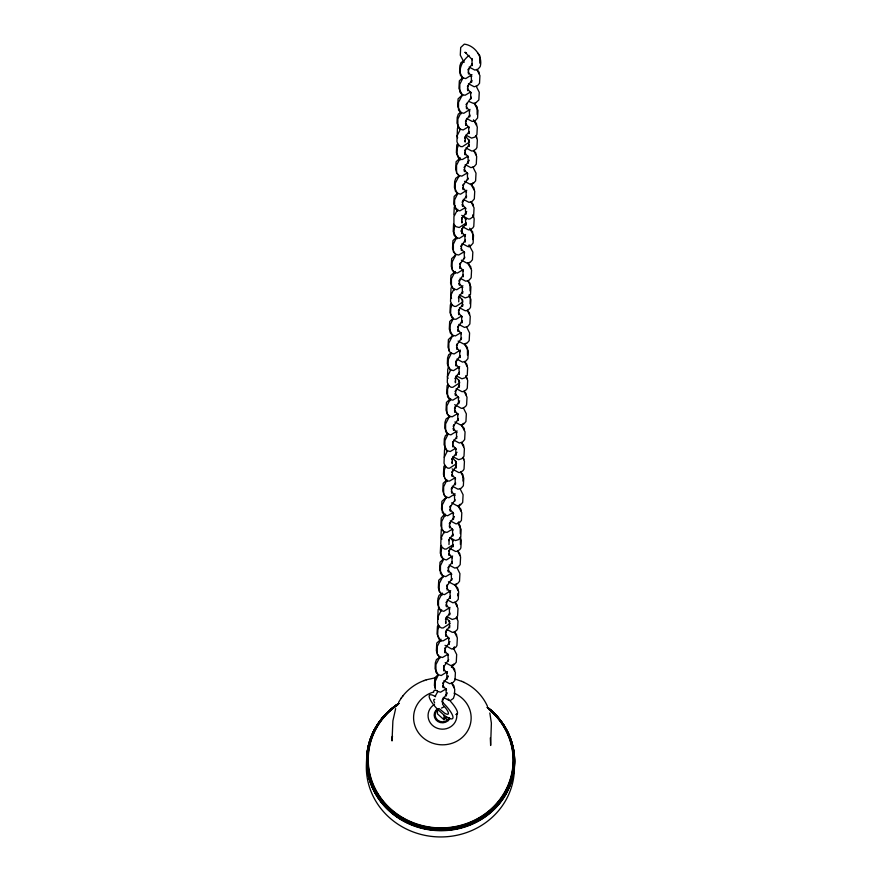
<?xml version="1.0" encoding="UTF-8"?>
<svg xmlns="http://www.w3.org/2000/svg" width="881" height="881" viewBox="0 0 881 881"><rect width="100%" height="100%" fill="white"/><g stroke="black" fill="none" stroke-linecap="round" stroke-linejoin="round"><path stroke-width="1.32" d="M453.869 214.964L454.266 207.288L455.202 205.802M435.599 696.739A16.453 4.262 45.5 0 0 429.168 696.552A16.453 4.262 45.5 0 0 436.712 708.423L437.582 709.326L437.405 713.819L443.958 719.7L446.678 717.024M442.559 704.315L442.78 698.875L442.218 700.439L447.361 692.929M447.152 590.094L447.361 584.643L446.81 586.206L451.953 578.707M448.98 544.546L449.2 539.095L448.638 540.659L452.933 534.084M456.81 349.416L457.03 343.975L456.479 345.528L461.611 338.029M458.726 301.864L458.946 296.423L458.384 297.987L462.679 291.413M466.478 108.748L466.699 103.308L466.137 104.861L471.28 97.362M451.59 493.173L451.81 487.733L451.248 489.285L455.554 482.722M461.336 250.501L461.556 245.05L460.994 246.614L465.3 240.05M468.428 74.048L468.648 68.608L468.086 70.161L472.381 63.597M443.958 719.7L444.134 715.218L437.582 709.326M456.688 438.584L456.347 431.514L456.876 432.725L453.241 428.265M448.297 661.224L447.955 654.154L448.484 655.365L444.85 650.905M449.64 627.878L449.288 620.819L449.828 622.019L446.182 617.57M454.717 501.443L454.365 494.373L454.904 495.585L451.259 491.124M464.463 258.772L464.111 251.702L464.65 252.913L461.005 248.453M457.801 595.853L457.9 593.497M460.3 533.633L460.289 525.979L458.307 523.589M467.47 355.186L467.459 347.521L465.476 345.132M470.047 290.961L470.036 283.297L468.053 280.918M477.139 114.519L477.128 106.854L475.145 104.465M460.422 544.491L460.411 536.826M462.966 481.092L462.91 474.606L460.917 472.216M470.08 303.813L470.322 297.899L469.066 294.695M472.668 239.599L472.656 231.934L470.663 229.545M479.749 63.146L479.738 55.481L477.755 53.091M453.594 223.961L453.197 231.637L457.041 238.828M472.381 63.884L472.216 65.646L471.875 58.587L472.403 59.787L465.245 52.408L466.39 52.937L464.882 52.309M471.709 80.556L471.544 82.318L471.203 75.259L471.742 76.46L468.097 72.011M471.038 97.229L470.872 98.991L470.531 91.921L471.071 93.133L467.426 88.673M469.76 115.257L469.606 117.019L469.254 109.949L469.793 111.16L466.148 106.7M469.099 131.93L468.934 133.692L468.593 126.622L469.121 127.833L465.487 123.373M469.133 144.77L468.967 146.532L468.626 139.473L469.155 140.674L465.52 136.225L469.099 131.632M468.461 161.443L468.296 163.205L467.954 156.146L468.494 157.347L464.849 152.898M467.789 178.116L467.624 179.878L467.282 172.808L467.822 174.02L464.177 169.559M466.512 196.144L466.357 197.906L466.005 190.836L466.545 192.047L462.899 187.587M465.851 212.817L465.686 214.579L465.344 207.509L465.873 208.72L462.239 204.26M465.961 223.664L465.796 225.426L465.454 218.367L465.994 219.567L464.1 216.913M465.289 240.337L465.135 242.099L464.783 235.029L465.322 236.24L460.807 230.888M463.351 275.037L463.186 276.799L462.844 269.729L463.373 270.941L459.739 266.48M462.679 291.699L462.514 293.472L462.173 286.402L462.712 287.602L459.067 283.153M441.348 528.853L440.952 536.529L441.877 539.172M440.687 545.526L440.28 553.202L443.33 559.281M462.712 304.551L462.547 306.313L462.206 299.254L462.745 300.454L459.1 296.005M462.04 321.224L461.886 322.986L461.534 315.916L462.073 317.127L458.428 312.667M461.369 337.897L461.215 339.659L460.862 332.589L461.402 333.8L457.757 329.34M460.102 355.924L459.937 357.686L459.596 350.616L460.124 351.827L456.49 347.367M459.43 372.597L459.265 374.359L458.924 367.289L459.464 368.489L455.818 364.04M459.464 385.449L459.298 387.211L458.957 380.151L459.497 381.352L455.851 376.903L459.43 372.3M458.792 402.121L458.627 403.883L458.285 396.813L452.834 400.15L449.541 399.28L447.559 396.89L447.548 389.226L448.991 385.316M458.12 418.794L457.966 420.556L457.613 413.486L458.153 414.698L454.508 410.238M456.182 453.495L456.017 455.257L455.675 448.187M456.215 466.335L456.05 468.097L455.708 461.038L456.248 462.239L452.603 457.79L457.03 452.261M455.543 483.008L455.378 484.77L455.036 477.711L455.576 478.912L451.931 474.463M453.605 517.709L453.44 519.471L453.098 512.401L453.627 513.612L449.993 509.152M452.933 534.382L452.768 536.144L452.427 529.074L452.955 530.285L449.321 525.825M453.043 545.229L452.889 546.991L452.537 539.932L453.076 541.132L451.182 538.478M452.371 561.902L452.217 563.664L451.865 556.594L452.405 557.805L448.759 553.345M451.711 578.575L451.546 580.337L451.204 573.267L451.733 574.467L448.099 570.018M450.433 596.602L450.268 598.364L449.927 591.294L450.466 592.506L446.821 588.045M449.762 613.264L449.596 615.026L449.255 607.967L449.795 609.167L446.149 604.718M449.123 642.789L448.969 644.551L448.616 637.481M446.513 694.151L446.348 695.924L446.006 688.854L446.546 690.054L442.901 685.605M392.188 737.97L392.441 736.296L392.034 740.932L392.893 720.878L395.646 708.654M457.173 135.707L460.389 129.221M454.596 225.888L453.803 233.355L454.056 235.106L456.039 237.496L459.331 238.366L465.564 234.467M450.753 295.476L453.968 289.001M447.504 376.363L450.72 369.888M444.255 457.261L447.471 450.786M441.678 547.442L440.885 554.92L441.139 556.671L443.121 559.061L446.425 559.931L452.647 556.032M437.846 617.041L441.645 609.707M458.649 144.638L457.206 148.548L456.975 154.461L458.23 157.666L460.752 159.439L462.503 159.472L467.943 156.245M465.542 136.225L464.805 138.207L465.355 136.643L465.146 142.094L464.893 140.332M452.239 304.419L450.797 308.328L450.554 314.242L451.81 317.446L454.332 319.219L456.083 319.252L461.534 316.026M455.884 376.892L455.136 378.874L455.697 377.31L455.477 382.75L455.224 380.999M445.742 466.203L444.299 470.113L444.057 476.026L445.312 479.231L447.834 481.004L449.585 481.037L455.036 477.81M452.636 457.79L451.887 459.772L452.449 458.208L452.228 463.648L451.975 461.897M439.322 625.984L437.879 629.893L437.637 635.807L438.903 639.011L441.425 640.784L443.176 640.817L448.616 637.591M435.148 696.375L437.802 691.453M398.586 702.289L401.571 697.664M458.373 126.908L457.437 128.395L456.942 141.61L458.197 144.825L460.719 146.598L462.47 146.631L469.485 142.05M457.702 143.581L456.765 145.068L456.369 152.743L460.212 159.935M451.953 286.688L451.017 288.175L450.521 301.39L451.777 304.595L454.299 306.368L456.05 306.412L463.065 301.831M451.281 303.361L450.345 304.848L449.949 312.524L452.999 318.603M448.704 367.586L447.768 369.073L447.273 382.277L448.528 385.493L451.05 387.266L452.801 387.299L459.816 382.717M448.033 384.259L447.096 385.746L446.7 393.422L450.543 400.613M445.456 448.473L444.52 449.96L444.024 463.175L445.279 466.39L447.801 468.163L449.552 468.196L456.567 463.615M444.784 465.146L443.848 466.633L443.451 474.308L444.376 476.951M439.035 608.253L438.099 609.74L437.604 622.955L438.859 626.16L441.381 627.933L443.132 627.977L450.158 623.396M438.364 624.926L437.439 626.413L437.031 634.089L440.874 641.28M448.121 675.991L447.019 679.251L446.678 672.181L447.218 673.392L443.572 668.932M462.999 77.847L459.794 84.334L459.805 91.998L461.787 94.388L465.08 95.258L470.531 92.031M462.316 95.016L458.516 102.361L458.527 110.026L460.51 112.416L463.802 113.286L470.036 109.387M461.06 112.548L457.845 119.034L457.856 126.699L459.838 129.089L463.142 129.959L468.582 126.721M474.595 104.332L475.773 102.614M460.345 157.886L456.545 165.221L456.556 172.885L458.538 175.275L461.831 176.145L467.282 172.918M459.067 175.914L455.268 183.248L455.279 190.913L457.261 193.302L460.554 194.172L466.787 190.274M457.812 193.435L454.596 199.921L454.607 207.586L456.589 209.975L459.893 210.845L465.333 207.608M471.346 185.219L473.108 182.642M457.735 209.249L453.924 216.594L453.935 224.259L455.918 226.637L459.221 227.518L466.236 222.948M456.589 237.628L453.374 244.114L453.385 251.779L455.367 254.169L458.671 255.038L464.111 251.801M455.895 254.796L452.096 262.142L452.107 269.806L454.089 272.196L457.393 273.066L462.833 269.828M468.857 246.933L470.036 245.215M455.235 271.469L451.424 278.814L451.435 286.479L453.418 288.858L456.721 289.739L462.954 285.829M468.174 264.102L469.353 262.395M453.341 318.515L450.125 325.001L450.136 332.666L452.118 335.055L455.422 335.925L460.862 332.688M452.647 335.683L448.847 343.028L448.858 350.693L450.841 353.083L454.144 353.953L460.378 350.054M451.391 353.215L448.176 359.701L448.187 367.366L450.169 369.745L453.473 370.626L459.706 366.716M464.926 344.989L466.104 343.282M450.676 398.553L446.876 405.899L446.887 413.563L448.87 415.953L452.162 416.823L457.613 413.585M449.398 416.581L445.599 423.926L445.61 431.591L447.592 433.981L450.896 434.851L457.118 430.952M448.143 434.113L444.927 440.599L444.938 448.264L446.92 450.643L450.224 451.524L455.664 448.286M461.677 425.886L463.45 423.32M446.843 480.299L443.628 486.786L443.639 494.45L445.621 496.84L448.914 497.71L455.147 493.812M446.149 497.468L442.35 504.813L442.361 512.478L444.343 514.867L447.647 515.737L453.087 512.511M445.489 514.141L441.678 521.486L441.689 529.151L443.672 531.54L446.975 532.41L452.416 529.173M458.428 506.784L460.201 504.207M444.222 531.672L441.007 538.159L440.775 544.062L442.031 547.277L444.553 549.05L446.304 549.083L453.319 544.502M457.757 523.446L458.935 521.739M443.672 559.193L440.456 565.679L440.467 573.344L442.449 575.722L445.753 576.603L451.193 573.366M442.989 576.361L439.179 583.707L439.19 591.371L441.172 593.75L444.476 594.631L450.709 590.722M442.317 593.034L438.507 600.379L438.518 608.033L440.511 610.423L443.804 611.304L450.037 607.394M455.257 585.667L456.435 583.949M441.007 639.221L437.207 646.566L437.218 654.231L439.201 656.62L442.504 657.49L447.944 654.253M439.74 657.248L435.93 664.593L435.941 672.258L437.923 674.648L441.227 675.518L447.46 671.619M453.286 648.526L454.464 646.819M438.474 674.78L435.258 681.266L435.269 688.931M451.424 667.413L453.781 663.988M402.518 696.408C408.024 689.118 415.755 683.601 424.312 680.484M401.097 698.303L402.969 695.792M471.72 80.27L467.415 86.834L467.976 85.281L467.756 90.721L467.503 88.97M469.771 114.959L465.476 121.534L466.027 119.97L465.807 125.421L465.564 123.659M469.133 144.484L464.838 151.047L465.399 149.495L465.179 154.935L464.926 153.184M469.309 160.221L464.166 167.72L464.728 166.168L464.507 171.608L464.254 169.857M468.031 178.248L462.888 185.748L463.45 184.195L463.23 189.635L462.988 187.884M466.523 195.857L462.217 202.421L462.778 200.868L462.558 206.308L462.316 204.546M466.688 211.594L461.556 219.094L462.107 217.53L461.886 222.981L461.644 221.219M465.972 223.378L461.666 229.941L462.228 228.388L462.007 233.828L461.754 232.077M464.86 257.142L459.728 264.641L460.278 263.078L460.058 268.529L459.816 266.767M463.351 274.74L459.056 281.314L459.607 279.751L459.397 285.202L459.144 283.44M462.723 304.264L458.417 310.828L458.979 309.275L458.759 314.715L458.505 312.964M462.051 320.937L457.746 327.501L458.307 325.948L458.087 331.388L457.845 329.626M460.102 355.627L455.807 362.201L456.358 360.637L456.149 366.089L455.895 364.327M459.475 385.162L455.169 391.726L455.73 390.173L455.51 395.613L455.257 393.862M459.64 400.899L454.497 408.399L455.059 406.846L454.838 412.286L454.596 410.524M458.362 418.927L453.23 426.426L453.781 424.873L453.561 430.313L453.319 428.562M456.854 436.524L452.559 443.099L453.109 441.535L452.9 446.986L452.647 445.224M456.226 466.049L451.92 472.612L452.482 471.06L452.261 476.5L452.008 474.749M455.114 499.813L449.982 507.313L450.532 505.76L450.312 511.2L450.07 509.449M454.442 516.486L449.31 523.986L449.861 522.422L449.651 527.873L449.398 526.111M453.054 544.943L448.748 551.506L449.31 549.953L449.09 555.393L448.847 553.642M452.382 561.604L448.088 568.179L448.638 566.615L448.418 572.066L448.176 570.304M450.433 596.305L446.138 602.879L446.7 601.316L446.48 606.756L446.226 605.005M449.773 612.978L445.467 619.541L446.028 617.988L445.808 623.429L445.555 621.678M449.806 625.829L445.5 632.393L446.061 630.84L445.841 636.28L445.599 634.529M449.971 641.566L444.839 649.066L445.39 647.502L445.169 652.953L444.927 651.191M448.704 659.594L443.561 667.093L444.112 665.529L443.903 670.981L443.65 669.219M448.033 676.267L442.89 683.766L443.451 682.202L443.231 687.654L442.978 685.892M437.725 708.698A8.226 7.72 2.3 0 0 435.897 719.821A8.226 7.72 2.3 0 0 447.845 720.889L448.341 720.438A8.226 7.72 2.3 0 0 449.872 718.312M469.011 55.459C463.065 60.15 458.66 67.518 460.466 75.326L462.459 77.715L465.752 78.585L471.985 74.687M446.006 688.953L440.555 692.191L437.262 691.31M443.363 515.539L441.238 518.006L440.841 525.671L441.755 528.325M463.626 60.822L460.95 62.694L459.849 65.943L459.618 71.857L462.668 77.935M462.954 77.495L459.342 80.854L458.946 88.529L462.789 95.721M461.688 95.522L458.076 98.881L457.668 106.557L461.512 113.748M461.016 112.184L458.34 114.056L457.239 117.316L457.008 123.219L460.047 129.309M459.706 158.382L456.094 161.741L455.697 169.416L456.622 172.059M458.439 176.409L455.752 178.281L454.662 181.53L454.42 187.444L457.47 193.523M457.768 193.082L454.156 196.441L453.759 204.117L457.591 211.308M456.545 237.264L452.933 240.634L452.526 248.299L453.142 250.072M455.268 255.292L451.656 258.662L451.259 266.326L452.173 268.98M454.596 271.965L450.984 275.335L450.587 282.999L452.041 286.854M453.297 318.162L449.684 321.521L449.277 329.197L453.12 336.388M452.019 336.19L448.407 339.548L448.011 347.224L449.464 351.079M451.347 352.852L448.671 354.724L447.57 357.983L447.339 363.886L450.378 369.976M450.048 399.06L446.436 402.419L446.028 410.094L446.953 412.737M448.77 417.087L446.094 418.949L444.993 422.208L444.762 428.122L447.801 434.201M448.099 433.749L445.423 435.621L444.321 438.881L444.09 444.784L447.13 450.874M446.799 479.947L443.176 483.306L442.78 490.981L444.244 494.836M445.522 497.974L441.91 501.333L441.513 509.009L445.346 516.2M443.628 558.829L440.015 562.199L439.619 569.864L443.462 577.066M442.35 576.857L438.738 580.227L438.342 587.891L439.795 591.746M441.678 593.53L439.002 595.402L437.912 598.662L437.67 604.564L440.72 610.643M440.379 639.716L436.767 643.086L436.37 650.751L437.284 653.405M439.101 657.744L436.425 659.616L435.324 662.875L435.093 668.778L438.132 674.868M438.43 674.417L434.818 677.786L434.421 685.451L435.346 688.105M450.72 700.263L453.396 698.391L454.486 695.131L454.728 689.228L451.678 683.138M441.491 708.082L443.76 706.969M426.25 679.813L435.897 677.676M423.959 680.617L426.569 679.703M454.937 679.009L462.029 681.465M449.002 700.362L443.242 697.334M463.88 682.312C474.319 687.147 482.81 695.88 487.49 706.375M461.71 681.332L464.243 682.467M469.441 101.689L473.526 103.429L475.244 103.33L478.857 99.971L479.253 92.296L476.203 86.217M444.134 715.218L445.015 715.868A16.453 4.262 45.5 0 0 452.889 716.495A16.453 4.262 45.5 0 0 441.766 701.562M469.11 67.066L474.859 70.084L478.075 69.092L480.189 66.626C483.173 56.45 474.253 45.206 464.298 44.149L460.686 47.508L460.289 55.184L464.133 62.375M468.439 83.739L474.198 86.756L477.403 85.765L479.528 83.299L479.925 75.623L476.874 69.544M466.49 118.439L472.249 121.457L475.454 120.455L477.579 117.999L477.976 110.323L474.132 103.132M465.818 135.101L471.577 138.13L474.793 137.128L476.907 134.661L477.304 126.996L473.471 119.794M465.862 147.953L471.61 150.981L473.328 150.871L476.015 149.01L476.94 147.512L477.348 139.837L475.883 135.993M465.19 164.626L470.939 167.643L474.154 166.652L476.28 164.185L476.676 156.51L473.626 150.431M464.518 181.299L470.278 184.316L473.482 183.325L475.608 180.858L476.004 173.183L472.954 167.104M463.241 199.326L469 202.344L472.205 201.353L474.33 198.886L474.727 191.21L470.883 184.019M461.743 215.349L468.329 219.017L470.047 218.917L472.723 217.045L473.659 215.559L474.055 207.883L471.016 201.804M462.69 226.846L468.45 229.864L470.168 229.765L472.844 227.893L473.78 226.406L474.176 218.73L472.723 214.876M462.018 243.519L467.778 246.537L470.983 245.546L473.108 243.079L473.504 235.403L469.661 228.212M461.347 260.181L467.106 263.21L470.322 262.208L472.436 259.741L472.833 252.076L468.989 244.874M460.069 278.209L465.829 281.237L469.044 280.235L471.159 277.779L471.566 270.104L467.723 262.901M459.408 294.882L465.157 297.91L468.373 296.908L470.498 294.441L470.895 286.777L467.844 280.687M459.442 307.733L465.201 310.751L466.919 310.652L469.595 308.779L470.531 307.293L470.928 299.617L469.474 295.763M458.77 324.406L464.529 327.424L467.734 326.433L469.859 323.966L470.256 316.29L467.205 310.211M458.098 341.068L463.858 344.097L467.073 343.094L469.188 340.639L469.584 332.963L466.545 326.884M456.821 359.107L462.58 362.124L465.796 361.122L467.91 358.666L468.318 350.99L464.474 343.788M456.16 375.769L461.908 378.797L465.124 377.795L467.249 375.328L467.646 367.663L464.595 361.573M456.193 388.631L461.952 391.649L463.67 391.549L466.346 389.677L467.282 388.191L467.679 380.515L466.225 376.661M454.684 404.665L461.281 408.321L462.999 408.222L465.675 406.35L466.611 404.864L467.007 397.188L463.957 391.109M454.849 421.966L460.609 424.994L463.813 423.992L465.939 421.536L466.335 413.861L463.296 407.782M453.572 440.004L459.331 443.022L462.547 442.02L464.661 439.564L465.058 431.888L461.226 424.686M452.911 456.666L458.66 459.695L461.875 458.693L463.99 456.226L464.397 448.561L461.347 442.471M452.107 468.879L458.704 472.535L460.422 472.436L463.098 470.564L464.034 469.077L464.43 461.402L462.977 457.547M452.272 486.191L458.032 489.208L461.237 488.217L463.362 485.75L463.758 478.075L460.708 471.996M451.601 502.864L457.36 505.881L460.565 504.879L462.69 502.423L463.087 494.748L460.047 488.669M450.323 520.891L456.083 523.909L459.298 522.918L461.413 520.451L461.809 512.775L457.977 505.584M449.662 537.553L455.411 540.582L458.627 539.579L460.741 537.113L461.148 529.448L458.098 523.369M449.773 548.411L455.532 551.429L457.25 551.33L459.926 549.458L460.862 547.971L461.259 540.295L460.345 537.652M449.101 565.084L454.86 568.102L458.076 567.1L460.19 564.644L460.587 556.968L457.547 550.889M448.429 581.746L454.189 584.775L457.404 583.773L459.519 581.306L459.926 573.641L456.876 567.551M447.163 599.774L452.911 602.802L456.127 601.8L458.252 599.333L458.649 591.669L454.805 584.466M446.491 616.447L452.25 619.475L455.455 618.473L457.58 616.006L457.977 608.342L454.926 602.252M446.524 629.298L452.283 632.316L454.001 632.217L456.677 630.344L457.613 628.858L458.01 621.182L456.556 617.328M445.015 645.332L451.612 648.989L453.33 648.89L456.006 647.017L456.942 645.531L457.338 637.855L454.299 631.776M445.18 662.633L450.94 665.662L454.156 664.659L456.27 662.193L456.677 654.528L453.627 648.449M443.914 680.661L449.662 683.689L452.878 682.687L455.003 680.231L455.4 672.555L451.557 665.353M444.354 717.409L448.209 720.581M477.084 69.764L479.066 72.154L479.319 73.905M474.474 121.138L476.456 123.527L476.709 125.278M473.835 150.651L475.817 153.041L476.07 154.792M471.897 185.351L473.879 187.741L474.121 189.492M471.225 202.024L473.207 204.414L473.46 206.165M468.725 264.245L470.707 266.635L470.961 268.386M467.415 310.431L469.408 312.821L469.65 314.572M464.805 361.805L466.787 364.183L467.04 365.945M464.166 391.329L466.159 393.719L466.401 395.47M462.228 426.03L464.21 428.419L464.463 430.17M461.556 442.703L463.538 445.081L463.791 446.843M458.979 506.916L460.961 509.306L461.215 511.057M457.757 551.11L459.739 553.499L459.981 555.25M455.807 585.81L457.79 588.189L458.043 589.951M455.136 602.472L457.118 604.862L457.371 606.624M454.508 631.996L456.49 634.386L456.732 636.137M452.559 666.697L454.541 669.086L454.794 670.837M451.887 683.37L453.869 685.748L454.122 687.51M439.035 708.5L444.63 713.158A10.154 2.632 45.5 0 0 448.385 712.916A10.154 2.632 45.5 0 0 443.121 705.152M455.18 393.565L458.825 398.025L458.285 396.813M452.57 444.938L456.204 449.387M445.511 634.232L449.156 638.692M457.151 173.271L459.541 176.607M455.576 254.389L453.451 250.953M452.713 270.181L455.103 273.528M452.834 287.966L454.431 290.201M447.493 413.949L449.872 417.286M444.905 478.163L447.295 481.5M445.037 495.948L446.623 498.172M442.295 529.525L444.685 532.873M440.588 592.869L442.185 595.093M437.824 654.605L440.203 657.953M465.818 375.592L467.073 378.797M457.041 136.07L457.646 137.843M450.62 295.851L451.546 298.505M447.372 376.749L447.989 378.511M437.703 617.416L438.32 619.178M489.825 712.993L491.378 723.092L490.64 745.48L490.321 737.86M476.489 136.368L476.742 138.13M473.317 215.261L473.571 217.012M463.571 457.933L463.824 459.684M457.162 617.713L457.404 619.464M487.501 707.399A73.696 69.159 2.3 0 1 492.897 809.584A73.696 69.159 2.3 0 1 384.028 804.573A73.696 69.159 2.3 0 1 398.972 703.324A73.817 69.28 2.3 0 0 383.94 804.771A73.817 69.28 2.3 0 0 492.975 809.793A73.817 69.28 2.3 0 0 487.567 707.443M487.303 707.388A73.376 68.861 2.3 0 1 493.261 808.593A73.376 68.861 2.3 0 1 385.349 805.311A73.376 68.861 2.3 0 1 397.155 704.657M487.622 707.498A73.916 69.368 2.3 0 1 493.041 809.98A73.916 69.368 2.3 0 1 383.852 804.959A73.916 69.368 2.3 0 1 398.84 703.412A73.982 69.434 2.3 0 0 383.797 805.124A73.982 69.434 2.3 0 0 493.085 810.157A73.982 69.434 2.3 0 0 487.667 707.575M488.757 709.029A72.716 68.244 2.3 0 1 491.653 808.901A72.716 68.244 2.3 0 1 385.327 804.012A72.716 68.244 2.3 0 1 397.562 704.833M488.911 708.963A72.958 68.476 2.3 0 1 491.818 809.176A72.958 68.476 2.3 0 1 385.14 804.254A72.958 68.476 2.3 0 1 397.408 704.745M487.182 707.421A73.178 68.674 2.3 0 1 493.118 808.351A73.178 68.674 2.3 0 1 385.504 805.08A73.178 68.674 2.3 0 1 397.276 704.69M488.581 709.117A72.462 68.002 2.3 0 1 491.477 808.637A72.462 68.002 2.3 0 1 385.537 803.747A72.462 68.002 2.3 0 1 397.716 704.932M454.122 693.182A28.787 27.025 2.3 0 1 464.507 735.172A28.787 27.025 2.3 0 1 418.695 733.058A28.787 27.025 2.3 0 1 432.956 692.213M456.688 713.786A14.393 13.512 2.3 0 1 446.579 728.631A14.393 13.512 2.3 0 1 429.41 721.33A14.393 13.512 2.3 0 1 434.509 704.36M449.211 717.718A7.345 6.894 2.3 0 1 437.758 720.206A7.345 6.894 2.3 0 1 438.43 709.183M487.689 707.806A74.037 69.478 2.3 0 1 493.118 810.465A74.037 69.478 2.3 0 1 383.742 805.421A74.037 69.478 2.3 0 1 398.752 703.71M514.064 761.272A74.037 69.478 2.3 0 1 438.98 836.928A74.037 69.478 2.3 0 1 366.981 757.968M448.099 698.831A16.453 4.262 45.5 0 1 455.796 714.469M433.705 692.103A16.453 4.262 45.5 0 1 437.207 690.737M434.641 702.862A10.154 2.632 45.5 0 1 434.774 699.36"/></g></svg>
